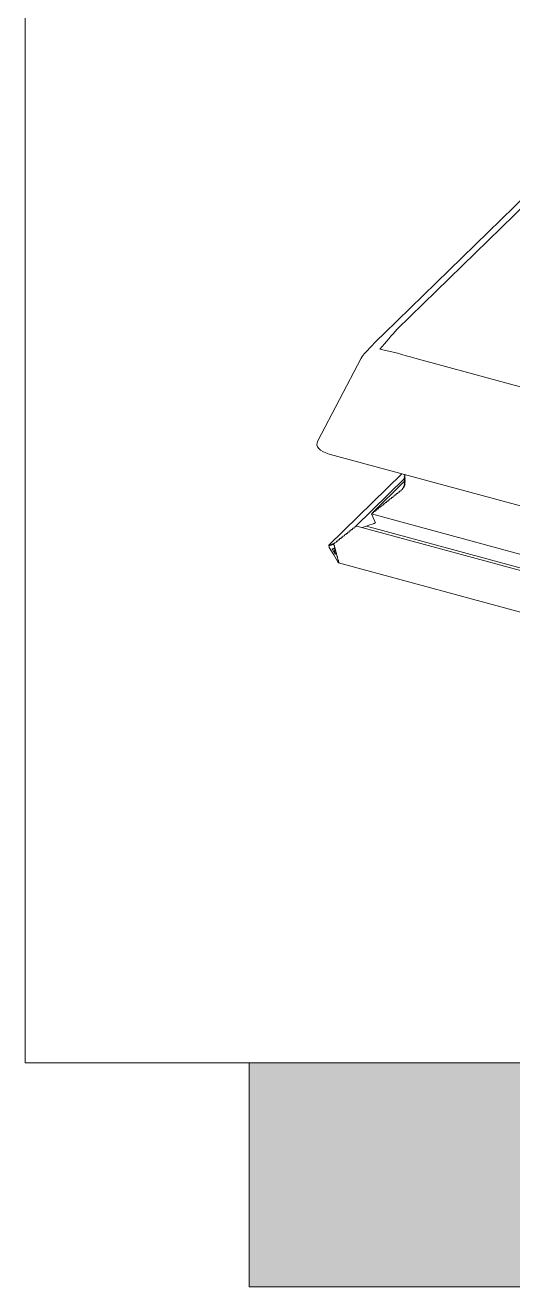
# Model space of a CAD drawing. Header units: millimetres. Extents: x -435 to 27166, y -19117 to 26500.
# Drawn here: x 26012.5 to 26027.73, y 19626.96 to 19666.4 of the extents above; entities that cross this region are included whole.
import ezdxf

# ---------------------------------------------------------------- set-up
doc = ezdxf.new("R2010")
doc.units = ezdxf.units.MM
doc.layers.add('Daglichtkoepel_Bitumen-P1-v1DWG_dwg', color=8, linetype='Continuous', lineweight=13)
doc.layers.add('VELUX_INFO', color=250, linetype='Continuous', lineweight=13)

# ---------------------------------------------------------------- blocks, each defined once
blk = doc.blocks.new('Daglichtkoepel_Bitumen-P1-v1DWG_dwg-3211646-Details Appartement')
at = {"layer": 'VELUX_INFO'}
blk.add_hatch(color=7, dxfattribs=at).paths.add_polyline_path([(53517.8, 36144.2), (53517.8, 37287.2), (53340, 37287.2), (53340, 36322), (50342.8, 36322), (50342.8, 36144.2)])
at = {"layer": 'VELUX_INFO', "color": 10}
for p, q in [((50920.7, 37353.9), (50460.2, 36904.5)), ((50910.4, 37350.7), (50449.9, 36901.2)), ((50431.7, 36881.6), (50397.1, 36815.8)), ((50406.2, 36805.4), (51377, 36541.5)), ((50427.3, 36748.2), (50466.1, 36786.1)), ((50466.1, 36783.8), (50440.3, 36758.5)), ((50466.4, 36788), (50466.5, 36788.1)), ((50466.4, 36786.9), (50466.5, 36786.9)), ((50466.4, 36785.7), (50466.5, 36785.8)), ((50466.4, 36784.6), (50466.5, 36784.6)), ((50466.4, 36783.4), (50466.5, 36783.5)), ((50466.4, 36782.3), (50466.5, 36782.3)), ((50458, 36772.1), (50458.2, 36772.3)), ((50459.2, 36773.1), (50459.5, 36773.3)), ((50460.5, 36774.1), (50460.8, 36774.4)), ((50461.8, 36775.1), (50462.1, 36775.4)), ((50463.1, 36776.2), (50463.4, 36776.4)), ((50464.3, 36777.3), (50464.5, 36777.5)), ((50466, 36780.1), (50465.3, 36779.4)), ((50465.3, 36778.5), (50465.4, 36778.7)), ((50465.9, 36779.8), (50466.1, 36779.9)), ((50466.3, 36781.1), (50466.4, 36781.1)), ((50445.1, 36761.8), (50445.3, 36762.1)), ((50446.4, 36762.9), (50446.6, 36763.1)), ((50447.7, 36763.9), (50447.9, 36764.1)), ((50449, 36764.9), (50449.2, 36765.2)), ((50450.2, 36765.9), (50450.5, 36766.2)), ((50451.5, 36767), (50451.8, 36767.2)), ((50452.8, 36768), (50453.1, 36768.2)), ((50454.1, 36769), (50454.4, 36769.2)), ((50455.4, 36770), (50455.6, 36770.3)), ((50456.7, 36771), (50456.9, 36771.3)), ((50441.2, 36758.8), (50441.5, 36759)), ((50442.5, 36759.8), (50442.8, 36760.1)), ((50443.8, 36760.8), (50444.1, 36761.1)), ((50419.4, 36741.4), (50419.6, 36741.7)), ((50420.6, 36742.4), (50420.9, 36742.7)), ((50421.9, 36743.5), (50422.2, 36743.7)), ((50423.2, 36744.5), (50423.5, 36744.7)), ((50424.5, 36745.5), (50424.8, 36745.8)), ((50425.8, 36746.5), (50426, 36746.8)), ((50427.1, 36747.5), (50427.3, 36747.8)), ((51381.4, 36489.2), (50428.2, 36748.2)), ((50406.5, 36733), (50406.5, 36732.6)), ((50406.9, 36733.2), (50406.9, 36732.7)), ((50407.3, 36733.3), (50407.3, 36732.9)), ((50407.7, 36733.5), (50407.7, 36733.1)), ((50408.1, 36733.6), (50408.1, 36733.2)), ((50408.5, 36733.8), (50408.5, 36733.4)), ((50408.9, 36733.9), (50408.9, 36733.5)), ((50409.3, 36734.1), (50409.3, 36733.7)), ((50409.7, 36734.2), (50409.7, 36733.8)), ((50410, 36733.3), (50410, 36733.7)), ((50410.3, 36732.6), (50410.1, 36733)), ((50410.3, 36734.3), (50410.6, 36734.5)), ((50410.4, 36731.8), (50410.4, 36732.2)), ((50410.7, 36731.2), (50410.5, 36731.5)), ((50411.6, 36735.3), (50411.9, 36735.5)), ((50412.9, 36736.3), (50413.2, 36736.6)), ((50414.2, 36737.3), (50414.5, 36737.6)), ((50415.5, 36738.4), (50415.8, 36738.6)), ((50416.8, 36739.4), (50417, 36739.6)), ((50418.1, 36740.4), (50418.3, 36740.6)), ((50410.8, 36730.3), (50410.8, 36730.7)), ((50411.1, 36729.7), (50410.9, 36730)), ((50411.2, 36728.8), (50411.2, 36729.2)), ((50411.5, 36728.2), (50411.3, 36728.5)), ((50411.6, 36727.3), (50411.6, 36727.7)), ((50411.9, 36726.7), (50411.7, 36727)), ((50412, 36725.9), (50412, 36726.3)), ((50412.3, 36725.2), (50412.1, 36725.6)), ((50412.4, 36724.4), (50412.4, 36724.8)), ((50412.7, 36723.8), (50412.5, 36724.1)), ((50412.8, 36722.9), (50412.8, 36723.3)), ((50413.1, 36722.3), (50412.9, 36722.6)), ((50413.2, 36721.4), (50413.2, 36721.8)), ((50413.5, 36720.8), (50413.3, 36721.1)), ((50413.7, 36719.1), (51374.8, 36457.9))]:
    blk.add_line(p, q, dxfattribs=at)
at = {"layer": 'VELUX_INFO', "flags": 128}
blk.add_lwpolyline([(50165, 37465), (53340, 37465), (53340, 36322), (50165, 36322)], close=True, dxfattribs=at)
blk.add_lwpolyline([(53340, 37287.2), (53517.8, 37287.2), (53517.8, 36144.2), (50342.8, 36144.2), (50342.8, 36322)], dxfattribs=at)
at = {"layer": 'VELUX_INFO', "color": 10, "flags": 128}
for points in [[(51876.9, 36977.7), (51876.1, 36977.3), (51875.6, 36977.7), (51870.7, 36977.8), (51875.6, 36977.7), (51876.1, 36977.3), (51876.9, 36977.7), (51881.8, 36977.6), (51876.9, 36977.7), (51379.1, 36491.8), (50435.7, 36748.2), (50436.5, 36748), (50436.9, 36748.6)], [(50474.1, 36881.4), (51346.7, 36644.3), (51316.1, 36706.3), (50573, 36908.3)], [(50406, 36733.1), (50464, 36789.7), (50406, 36733.1), (50406.1, 36733.1), (50406.1, 36733)], [(50466.4, 36781.3), (50466, 36781.5), (50466.4, 36781.3), (50465.6, 36780.5), (50465.6, 36780.5), (50465.6, 36780.5), (50465.7, 36780.5), (50465.6, 36780.5)], [(50465.8, 36781.7), (50465.8, 36781.7), (50465.8, 36781.7), (50465.8, 36781.7), (50465.8, 36781.7), (50465.8, 36781.7), (50465.9, 36781.7)], [(50465.9, 36788.8), (50466.2, 36789.1), (50466, 36788.8), (50466.2, 36789.1), (50466, 36788.8)], [(50466, 36787.7), (50466.4, 36788), (50466, 36787.7), (50466.5, 36788.2), (50465.9, 36787.7)], [(50466, 36786.5), (50466.4, 36786.9), (50466, 36786.5), (50466.5, 36787), (50465.9, 36786.5)], [(50466, 36785.4), (50466.4, 36785.7), (50466, 36785.4), (50466.5, 36785.9), (50465.9, 36785.3)], [(50466, 36784.2), (50466.4, 36784.6), (50466, 36784.2), (50466.5, 36784.7), (50465.9, 36784.2)], [(50466, 36783.1), (50466.4, 36783.4), (50466, 36783.1), (50466.5, 36783.6), (50465.9, 36783)], [(50466, 36781.9), (50466.4, 36782.3), (50466, 36781.9), (50466.5, 36782.4), (50465.9, 36781.9)], [(50462.2, 36775.9), (50462.1, 36776), (50462.2, 36775.9), (50462.2, 36775.9)], [(50463.4, 36777), (50463.4, 36777), (50463.3, 36777), (50463.5, 36777), (50463.3, 36777), (50463.4, 36777)], [(50465.4, 36779.5), (50465.9, 36779.8), (50465.4, 36779.5), (50466, 36780.1)], [(50465.8, 36780.7), (50466.3, 36781.1), (50465.8, 36780.7), (50466.4, 36781.3), (50465.8, 36780.7)], [(50440.2, 36758), (50439.9, 36757.8), (50439.9, 36757.8), (50439.9, 36757.8), (50442.8, 36751.4)], [(51377.8, 36502.9), (51377.8, 36502.9), (50439.9, 36757.8), (50440.2, 36758)], [(51376.9, 36497.5), (51377.8, 36502.9), (50439.9, 36757.8), (50442.8, 36751.4)], [(50436.9, 36748.6), (50441.9, 36750.3), (50436.9, 36748.6), (50436.5, 36748), (50435.7, 36748.2)], [(50406.5, 36732.6), (50406.4, 36732.6), (50406.2, 36732.9)], [(50406.9, 36732.8), (50406.8, 36732.7), (50406.6, 36733)], [(50407.3, 36732.9), (50407.2, 36732.9), (50407, 36733.2)], [(50407.7, 36733.1), (50407.6, 36733), (50407.4, 36733.4)], [(50408.1, 36733.3), (50408, 36733.2), (50407.8, 36733.5)], [(50408.5, 36733.4), (50408.4, 36733.3), (50408.2, 36733.7)], [(50408.9, 36733.6), (50408.8, 36733.5), (50408.6, 36733.8)], [(50409.3, 36733.7), (50409.2, 36733.6), (50409, 36734)], [(50409.7, 36733.9), (50409.6, 36733.8), (50409.4, 36734.1)], [(50409.9, 36734.1), (50409.9, 36734.2), (50410.3, 36734.3), (50409.9, 36734.2), (50409.8, 36734.3)], [(50406.3, 36731.2), (50409.9, 36725.3), (50413.4, 36719.3)], [(50408.7, 36730.1), (50409.9, 36730.6), (50411, 36726.2)], [(50411, 36725.9), (50409.9, 36727.7), (50408.8, 36729.5)], [(50413.6, 36720.6), (50413.6, 36720.6), (50413.7, 36720.2)]]:
    blk.add_lwpolyline(points, dxfattribs=at)
for points in [[(50466.4, 36788.3), (50466, 36788.5)], [(50466.4, 36787.1), (50466, 36787.3)], [(50466.4, 36786), (50466, 36786.2)], [(50466.4, 36784.8), (50466, 36785)], [(50466.4, 36783.7), (50466, 36783.9)], [(50466.4, 36782.5), (50466, 36782.7)], [(50456.9, 36771.2), (50456.9, 36771.7)], [(50457.3, 36772), (50458, 36772.1)], [(50458.2, 36772.3), (50458.2, 36772.7)], [(50458.6, 36773), (50459.2, 36773.1)], [(50459.5, 36773.3), (50459.5, 36773.7)], [(50459.9, 36774), (50460.5, 36774.1)], [(50460.8, 36774.3), (50460.8, 36774.7)], [(50461.2, 36775), (50461.8, 36775.1)], [(50462.1, 36775.3), (50462.1, 36775.7)], [(50462.5, 36776), (50463.1, 36776.2)], [(50463.4, 36776.4), (50463.3, 36776.8)], [(50463.7, 36777.1), (50464.3, 36777.3)], [(50464.3, 36778.2), (50464.5, 36778.1)], [(50464.5, 36777.5), (50464.4, 36777.9)], [(50464.7, 36778.3), (50465.3, 36778.5)], [(50465.4, 36778.8), (50465.2, 36779.1)], [(50466, 36780), (50465.7, 36780.3)], [(50444.1, 36761), (50444.1, 36761.4)], [(50444.4, 36761.7), (50445.1, 36761.8)], [(50445.3, 36762.1), (50445.3, 36762.5)], [(50445.7, 36762.8), (50446.4, 36762.9)], [(50446.6, 36763.1), (50446.6, 36763.5)], [(50447, 36763.8), (50447.7, 36763.9)], [(50447.9, 36764.1), (50447.9, 36764.5)], [(50448.3, 36764.8), (50449, 36764.9)], [(50449.2, 36765.1), (50449.2, 36765.5)], [(50449.6, 36765.8), (50450.2, 36765.9)], [(50450.5, 36766.1), (50450.5, 36766.5)], [(50450.9, 36766.9), (50451.5, 36767)], [(50451.8, 36767.2), (50451.8, 36767.6)], [(50452.2, 36767.9), (50452.8, 36768)], [(50453.1, 36768.2), (50453.1, 36768.6)], [(50453.5, 36768.9), (50454.1, 36769)], [(50454.4, 36769.2), (50454.4, 36769.6)], [(50454.7, 36769.9), (50455.4, 36770)], [(50455.6, 36770.2), (50455.6, 36770.6)], [(50456, 36770.9), (50456.7, 36771)], [(50440.2, 36758), (50440.2, 36758.4)], [(50440.6, 36758.7), (50441.2, 36758.8)], [(50441.5, 36759), (50441.5, 36759.4)], [(50441.9, 36759.7), (50442.5, 36759.8)], [(50442.8, 36760), (50442.8, 36760.4)], [(50443.2, 36760.7), (50443.8, 36760.8)], [(50418.7, 36741.3), (50419.4, 36741.4)], [(50419.6, 36741.6), (50419.6, 36742)], [(50420, 36742.3), (50420.6, 36742.4)], [(50420.9, 36742.6), (50420.9, 36743.1)], [(50421.3, 36743.4), (50421.9, 36743.5)], [(50422.2, 36743.7), (50422.2, 36744.1)], [(50422.6, 36744.4), (50423.2, 36744.5)], [(50423.5, 36744.7), (50423.5, 36745.1)], [(50423.9, 36745.4), (50424.5, 36745.5)], [(50424.8, 36745.7), (50424.8, 36746.1)], [(50425.1, 36746.4), (50425.8, 36746.5)], [(50426, 36746.7), (50426, 36747.1)], [(50426.4, 36747.4), (50427.1, 36747.5)], [(50427.3, 36747.8), (50427.3, 36748.2)], [(50432.3, 36747.1), (50435.7, 36748.2)], [(50410.6, 36734.5), (50410.6, 36734.9)], [(50411, 36735.2), (50411.6, 36735.3)], [(50411.9, 36735.5), (50411.9, 36735.9)], [(50412.3, 36736.2), (50412.9, 36736.3)], [(50413.2, 36736.5), (50413.2, 36736.9)], [(50413.6, 36737.2), (50414.2, 36737.3)], [(50414.5, 36737.5), (50414.5, 36737.9)], [(50414.8, 36738.3), (50415.5, 36738.4)], [(50415.8, 36738.6), (50415.8, 36739)], [(50416.1, 36739.3), (50416.8, 36739.4)], [(50417, 36739.6), (50417, 36740)], [(50417.4, 36740.3), (50418.1, 36740.4)], [(50418.3, 36740.6), (50418.3, 36741)]]:
    blk.add_lwpolyline(points, close=True, dxfattribs=at)
at = {"layer": 'VELUX_INFO', "color": 10}
for centre, radius, start, end in [((50821.3, 36521.8), 531, 134.3974, 136.7304), ((50448.6, 36872.7), 19.1, 136.6596, 152.2697)]:
    blk.add_arc(centre, radius, start, end, dxfattribs=at)
for centre, major_axis, ratio, start_param, end_param in [((50357.8, 36700), (145, 234.8), 0.12992, 0.599658, 0.722756), ((50357.8, 36700), (243.7, 58.2), 0.7601, 0.902514, 1.025613), ((50417.7, 36814), (21.2, 0.8), 0.465886, 2.878842, 4.118176), ((50466.2, 36788.7), (0.381, 0.099), 0.609236, 2.199364, 3.770161), ((50466.2, 36788.7), (0.381, 0.099), 0.609236, 2.199364, 3.770161), ((50466.2, 36787.5), (0.381, 0.099), 0.609236, 2.199364, 3.770161), ((50466.2, 36787.5), (0.381, 0.099), 0.609236, 2.199364, 3.770161), ((50466.2, 36786.4), (0.381, 0.099), 0.609236, 2.199364, 3.770161), ((50466.2, 36786.4), (0.381, 0.099), 0.609236, 2.199364, 3.770161), ((50466.2, 36785.2), (0.381, 0.099), 0.609236, 2.199364, 3.770161), ((50466.2, 36785.2), (0.381, 0.099), 0.609236, 2.199364, 3.770161), ((50466.2, 36784.1), (0.381, 0.099), 0.609236, 2.199364, 3.770161), ((50466.2, 36784.1), (0.381, 0.099), 0.609236, 2.199364, 3.770161), ((50466.2, 36782.9), (0.381, 0.099), 0.609236, 2.199364, 3.770161), ((50466.2, 36782.9), (0.381, 0.099), 0.609236, 2.199364, 3.770161), ((50466.2, 36781.8), (0.381, 0.099), 0.609236, 2.199364, 2.984762), ((50466.2, 36781.8), (0.381, 0.099), 0.609236, 2.199364, 2.984762), ((50466.3, 36781.7), (0.381, 0.099), 0.609236, 2.879792, 3.665191), ((50466.3, 36781.7), (0.381, 0.099), 0.609236, 2.879792, 3.665191), ((50466.2, 36788.1), (0.254, 0.066), 0.609236, 5.340956, 6.911753), ((50466.2, 36788.1), (0.254, 0.066), 0.609236, 5.340956, 6.911753), ((50466.2, 36787), (0.254, 0.066), 0.609236, 5.340956, 6.911753), ((50466.2, 36787), (0.254, 0.066), 0.609236, 5.340956, 6.911753), ((50466.2, 36785.8), (0.254, 0.066), 0.609236, 5.340956, 6.911753), ((50466.2, 36785.8), (0.254, 0.066), 0.609236, 5.340956, 6.911753), ((50466.2, 36784.7), (0.254, 0.066), 0.609236, 5.340956, 6.911753), ((50466.2, 36784.7), (0.254, 0.066), 0.609236, 5.340956, 6.911753), ((50466.2, 36783.5), (0.254, 0.066), 0.609236, 5.340956, 6.911753), ((50466.2, 36783.5), (0.254, 0.066), 0.609236, 5.340956, 6.911753), ((50466.2, 36782.4), (0.254, 0.066), 0.609236, 5.340956, 6.911753), ((50466.2, 36782.4), (0.254, 0.066), 0.609236, 5.340956, 6.911753), ((50457.3, 36771.7), (0.381, 0.099), 0.609236, 1.413965, 2.984763), ((50457.3, 36771.7), (0.381, 0.099), 0.609236, 1.413965, 2.984763), ((50458, 36772.2), (0.254, 0.066), 0.609236, 4.555558, 6.126354), ((50458, 36772.2), (0.254, 0.066), 0.609236, 4.555558, 6.126354), ((50458.6, 36772.7), (0.381, 0.099), 0.609236, 1.413965, 2.984763), ((50458.6, 36772.7), (0.381, 0.099), 0.609236, 1.413965, 2.984763), ((50459.2, 36773.2), (0.254, 0.066), 0.609236, 4.555558, 6.126354), ((50459.2, 36773.2), (0.254, 0.066), 0.609236, 4.555558, 6.126354), ((50459.9, 36773.8), (0.381, 0.099), 0.609236, 1.413965, 2.984763), ((50459.9, 36773.8), (0.381, 0.099), 0.609236, 1.413965, 2.984763), ((50460.5, 36774.3), (0.254, 0.066), 0.609236, 4.555558, 6.126354), ((50460.5, 36774.3), (0.254, 0.066), 0.609236, 4.555558, 6.126354), ((50461.2, 36774.8), (0.381, 0.099), 0.609236, 1.413965, 2.984763), ((50461.2, 36774.8), (0.381, 0.099), 0.609236, 1.413965, 2.984763), ((50461.8, 36775.3), (0.254, 0.066), 0.609236, 4.555558, 6.126354), ((50461.8, 36775.3), (0.254, 0.066), 0.609236, 4.555558, 6.126354), ((50462.5, 36775.8), (0.381, 0.099), 0.609236, 2.199364, 2.984762), ((50462.5, 36775.8), (0.381, 0.099), 0.609236, 2.199364, 2.984762), ((50462.5, 36775.8), (0.381, 0.099), 0.609236, 1.465855, 2.251253), ((50462.5, 36775.8), (0.381, 0.099), 0.609236, 1.465855, 2.251253), ((50463.1, 36776.3), (0.254, 0.066), 0.609236, 4.607447, 6.178244), ((50463.1, 36776.3), (0.254, 0.066), 0.609236, 4.607447, 6.178244), ((50463.7, 36776.9), (0.381, 0.099), 0.609236, 2.251253, 3.036651), ((50463.7, 36776.9), (0.381, 0.099), 0.609236, 2.251253, 3.036651), ((50463.8, 36776.9), (0.381, 0.099), 0.609236, 1.62299, 2.408388), ((50463.8, 36776.9), (0.381, 0.099), 0.609236, 1.62299, 2.408388), ((50464.3, 36777.5), (0.254, 0.066), 0.609236, 4.764582, 6.335379), ((50464.3, 36777.5), (0.254, 0.066), 0.609236, 4.764582, 6.335379), ((50464.8, 36778), (0.381, 0.099), 0.609236, 2.408388, 3.193786), ((50464.8, 36778), (0.381, 0.099), 0.609236, 2.408388, 3.193786), ((50464.8, 36778.1), (0.381, 0.099), 0.609236, 1.780124, 2.565523), ((50464.8, 36778.1), (0.381, 0.099), 0.609236, 1.780124, 2.565523), ((50465.6, 36779.3), (0.381, 0.099), 0.609236, 1.937259, 2.722658), ((50465.6, 36779.3), (0.381, 0.099), 0.609236, 1.937259, 2.722658), ((50465.6, 36779.3), (0.381, 0.099), 0.609236, 2.565523, 3.350921), ((50465.6, 36779.3), (0.381, 0.099), 0.609236, 2.565523, 3.350921), ((50465.2, 36778.7), (0.254, 0.066), 0.609236, 4.921717, 6.492513), ((50465.2, 36778.7), (0.254, 0.066), 0.609236, 4.921717, 6.492513), ((50466.1, 36780.6), (0.381, 0.099), 0.609236, 2.094394, 2.879792), ((50466.1, 36780.6), (0.381, 0.099), 0.609236, 2.094394, 2.879792), ((50466.1, 36780.5), (0.381, 0.099), 0.609236, 2.722658, 3.508056), ((50466.1, 36780.5), (0.381, 0.099), 0.609236, 2.722658, 3.508056), ((50465.8, 36779.9), (0.254, 0.066), 0.609236, 5.078852, 6.649648), ((50465.8, 36779.9), (0.254, 0.066), 0.609236, 5.078852, 6.649648), ((50466.2, 36781.2), (0.254, 0.066), 0.609236, 5.235987, 6.806783), ((50466.2, 36781.2), (0.254, 0.066), 0.609236, 5.235987, 6.806783), ((50444.4, 36761.5), (0.381, 0.099), 0.609236, 1.413965, 2.984763), ((50444.4, 36761.5), (0.381, 0.099), 0.609236, 1.413965, 2.984763), ((50445.1, 36762), (0.254, 0.066), 0.609236, 4.555558, 6.126354), ((50445.1, 36762), (0.254, 0.066), 0.609236, 4.555558, 6.126354), ((50445.7, 36762.5), (0.381, 0.099), 0.609236, 1.413965, 2.984763), ((50445.7, 36762.5), (0.381, 0.099), 0.609236, 1.413965, 2.984763), ((50446.4, 36763), (0.254, 0.066), 0.609236, 4.555558, 6.126354), ((50446.4, 36763), (0.254, 0.066), 0.609236, 4.555558, 6.126354), ((50447, 36763.5), (0.381, 0.099), 0.609236, 1.413965, 2.984763), ((50447, 36763.5), (0.381, 0.099), 0.609236, 1.413965, 2.984763), ((50447.7, 36764.1), (0.254, 0.066), 0.609236, 4.555558, 6.126354), ((50447.7, 36764.1), (0.254, 0.066), 0.609236, 4.555558, 6.126354), ((50448.3, 36764.6), (0.381, 0.099), 0.609236, 1.413965, 2.984763), ((50448.3, 36764.6), (0.381, 0.099), 0.609236, 1.413965, 2.984763), ((50449, 36765.1), (0.254, 0.066), 0.609236, 4.555558, 6.126354), ((50449, 36765.1), (0.254, 0.066), 0.609236, 4.555558, 6.126354), ((50449.6, 36765.6), (0.381, 0.099), 0.609236, 1.413965, 2.984763), ((50449.6, 36765.6), (0.381, 0.099), 0.609236, 1.413965, 2.984763), ((50450.2, 36766.1), (0.254, 0.066), 0.609236, 4.555558, 6.126354), ((50450.2, 36766.1), (0.254, 0.066), 0.609236, 4.555558, 6.126354), ((50450.9, 36766.6), (0.381, 0.099), 0.609236, 1.413965, 2.984763), ((50450.9, 36766.6), (0.381, 0.099), 0.609236, 1.413965, 2.984763), ((50451.5, 36767.1), (0.254, 0.066), 0.609236, 4.555558, 6.126354), ((50451.5, 36767.1), (0.254, 0.066), 0.609236, 4.555558, 6.126354), ((50452.2, 36767.6), (0.381, 0.099), 0.609236, 1.413965, 2.984763), ((50452.2, 36767.6), (0.381, 0.099), 0.609236, 1.413965, 2.984763), ((50452.8, 36768.1), (0.254, 0.066), 0.609236, 4.555558, 6.126354), ((50452.8, 36768.1), (0.254, 0.066), 0.609236, 4.555558, 6.126354), ((50453.5, 36768.6), (0.381, 0.099), 0.609236, 1.413965, 2.984763), ((50453.5, 36768.6), (0.381, 0.099), 0.609236, 1.413965, 2.984763), ((50454.1, 36769.2), (0.254, 0.066), 0.609236, 4.555558, 6.126354), ((50454.1, 36769.2), (0.254, 0.066), 0.609236, 4.555558, 6.126354), ((50454.7, 36769.7), (0.381, 0.099), 0.609236, 1.413965, 2.984763), ((50454.7, 36769.7), (0.381, 0.099), 0.609236, 1.413965, 2.984763), ((50455.4, 36770.2), (0.254, 0.066), 0.609236, 4.555558, 6.126354), ((50455.4, 36770.2), (0.254, 0.066), 0.609236, 4.555558, 6.126354), ((50456, 36770.7), (0.381, 0.099), 0.609236, 1.413965, 2.984763), ((50456, 36770.7), (0.381, 0.099), 0.609236, 1.413965, 2.984763), ((50456.7, 36771.2), (0.254, 0.066), 0.609236, 4.555558, 6.126354), ((50456.7, 36771.2), (0.254, 0.066), 0.609236, 4.555558, 6.126354), ((50439.9, 36757.9), (0.254, 0.066), 0.609236, 4.555558, 6.126354), ((50439.9, 36757.9), (0.254, 0.066), 0.609236, 4.555558, 6.126354), ((50440.6, 36758.4), (0.381, 0.099), 0.609236, 1.413965, 2.984763), ((50440.6, 36758.4), (0.381, 0.099), 0.609236, 1.413965, 2.984763), ((50441.2, 36758.9), (0.254, 0.066), 0.609236, 4.555558, 6.126354), ((50441.2, 36758.9), (0.254, 0.066), 0.609236, 4.555558, 6.126354), ((50441.9, 36759.5), (0.381, 0.099), 0.609236, 1.413965, 2.984763), ((50441.9, 36759.5), (0.381, 0.099), 0.609236, 1.413965, 2.984763), ((50441.6, 36751), (1.27, 0.33), 0.609236, 4.817358, 6.388154), ((50441.6, 36751), (1.27, 0.33), 0.609236, 4.817358, 6.388154), ((50442.5, 36760), (0.254, 0.066), 0.609236, 4.555558, 6.126354), ((50442.5, 36760), (0.254, 0.066), 0.609236, 4.555558, 6.126354), ((50443.2, 36760.5), (0.381, 0.099), 0.609236, 1.413965, 2.984763), ((50443.2, 36760.5), (0.381, 0.099), 0.609236, 1.413965, 2.984763), ((50443.8, 36761), (0.254, 0.066), 0.609236, 4.555558, 6.126354), ((50443.8, 36761), (0.254, 0.066), 0.609236, 4.555558, 6.126354), ((50419.4, 36741.6), (0.254, 0.066), 0.609236, 4.555558, 6.126354), ((50419.4, 36741.6), (0.254, 0.066), 0.609236, 4.555558, 6.126354), ((50420, 36742.1), (0.381, 0.099), 0.609236, 1.413965, 2.984763), ((50420, 36742.1), (0.381, 0.099), 0.609236, 1.413965, 2.984763), ((50420.6, 36742.6), (0.254, 0.066), 0.609236, 4.555558, 6.126354), ((50420.6, 36742.6), (0.254, 0.066), 0.609236, 4.555558, 6.126354), ((50421.3, 36743.1), (0.381, 0.099), 0.609236, 1.413965, 2.984763), ((50421.3, 36743.1), (0.381, 0.099), 0.609236, 1.413965, 2.984763), ((50421.9, 36743.6), (0.254, 0.066), 0.609236, 4.555558, 6.126354), ((50421.9, 36743.6), (0.254, 0.066), 0.609236, 4.555558, 6.126354), ((50422.6, 36744.1), (0.381, 0.099), 0.609236, 1.413965, 2.984763), ((50422.6, 36744.1), (0.381, 0.099), 0.609236, 1.413965, 2.984763), ((50423.2, 36744.6), (0.254, 0.066), 0.609236, 4.555558, 6.126354), ((50423.2, 36744.6), (0.254, 0.066), 0.609236, 4.555558, 6.126354), ((50423.9, 36745.2), (0.381, 0.099), 0.609236, 1.413965, 2.984763), ((50423.9, 36745.2), (0.381, 0.099), 0.609236, 1.413965, 2.984763), ((50424.5, 36745.7), (0.254, 0.066), 0.609236, 4.555558, 6.126354), ((50424.5, 36745.7), (0.254, 0.066), 0.609236, 4.555558, 6.126354), ((50425.1, 36746.2), (0.381, 0.099), 0.609236, 1.413965, 2.984763), ((50425.1, 36746.2), (0.381, 0.099), 0.609236, 1.413965, 2.984763), ((50425.8, 36746.7), (0.254, 0.066), 0.609236, 4.555558, 6.126354), ((50425.8, 36746.7), (0.254, 0.066), 0.609236, 4.555558, 6.126354), ((50426.4, 36747.2), (0.381, 0.099), 0.609236, 1.413965, 2.984763), ((50426.4, 36747.2), (0.381, 0.099), 0.609236, 1.413965, 2.984763), ((50427.1, 36747.7), (0.254, 0.066), 0.609236, 4.555558, 6.126354), ((50427.1, 36747.7), (0.254, 0.066), 0.609236, 4.555558, 6.126354), ((50427.5, 36747.4), (1.27, 0.33), 0.609236, 0.817209, 1.511983), ((50427.5, 36747.4), (1.27, 0.33), 0.609236, 0.817209, 1.511983), ((50427.7, 36748.2), (0.381, 0.099), 0.609236, 2.774551, 2.984763), ((50427.7, 36748.2), (0.381, 0.099), 0.609236, 2.774551, 2.984763), ((50406.3, 36732.1), (-0.27, 1.05), 0.276616, 0.031811, 2.388006), ((50406.2, 36732.6), (-0.082, 0.315), 0.276616, 5.529598, 6.314996), ((50406.4, 36732.7), (-0.054, 0.21), 0.276616, 2.388006, 3.958802), ((50406.6, 36732.8), (-0.082, 0.315), 0.276616, 5.529598, 7.100396), ((50406.8, 36732.9), (-0.054, 0.21), 0.276616, 2.388006, 3.958802), ((50407, 36733), (-0.082, 0.315), 0.276616, 5.529598, 7.100396), ((50407.2, 36733), (-0.054, 0.21), 0.276616, 2.388006, 3.958802), ((50407.4, 36733.1), (-0.082, 0.315), 0.276616, 5.529598, 7.100396), ((50407.6, 36733.2), (-0.054, 0.21), 0.276616, 2.388006, 3.958802), ((50407.8, 36733.3), (-0.082, 0.315), 0.276616, 5.529598, 7.100396), ((50408, 36733.3), (-0.054, 0.21), 0.276616, 2.388006, 3.958802), ((50408.2, 36733.4), (-0.082, 0.315), 0.276616, 5.529598, 7.100396), ((50408.4, 36733.5), (-0.054, 0.21), 0.276616, 2.388006, 3.958802), ((50408.6, 36733.6), (-0.082, 0.315), 0.276616, 5.529598, 7.100396), ((50408.8, 36733.6), (-0.054, 0.21), 0.276616, 2.388006, 3.958802), ((50409, 36733.7), (-0.082, 0.315), 0.276616, 5.529598, 7.100396), ((50409.2, 36733.8), (-0.054, 0.21), 0.276616, 2.388006, 3.958802), ((50409.4, 36733.9), (-0.082, 0.315), 0.276616, 5.529598, 7.100396), ((50409.6, 36734), (-0.054, 0.21), 0.276616, 2.388006, 3.958802), ((50409.8, 36734), (-0.082, 0.315), 0.276616, 5.529598, 7.100396), ((50409.9, 36733.9), (-0.082, 0.315), 0.276616, 3.958801, 5.529598), ((50410.1, 36733.1), (-0.054, 0.21), 0.276616, 0.817209, 2.388006), ((50410.3, 36734.4), (0.254, 0.066), 0.609236, 4.555558, 6.126354), ((50410.3, 36734.4), (0.254, 0.066), 0.609236, 4.555558, 6.126354), ((50410.3, 36732.4), (-0.082, 0.315), 0.276616, 3.958801, 5.529598), ((50410.5, 36731.6), (-0.054, 0.21), 0.276616, 0.817209, 2.388006), ((50411, 36734.9), (0.381, 0.099), 0.609236, 1.413965, 2.984763), ((50411, 36734.9), (0.381, 0.099), 0.609236, 1.413965, 2.984763), ((50411.6, 36735.5), (0.254, 0.066), 0.609236, 4.555558, 6.126354), ((50411.6, 36735.5), (0.254, 0.066), 0.609236, 4.555558, 6.126354), ((50412.3, 36736), (0.381, 0.099), 0.609236, 1.413965, 2.984763), ((50412.3, 36736), (0.381, 0.099), 0.609236, 1.413965, 2.984763), ((50412.9, 36736.5), (0.254, 0.066), 0.609236, 4.555558, 6.126354), ((50412.9, 36736.5), (0.254, 0.066), 0.609236, 4.555558, 6.126354), ((50413.6, 36737), (0.381, 0.099), 0.609236, 1.413965, 2.984763), ((50413.6, 36737), (0.381, 0.099), 0.609236, 1.413965, 2.984763), ((50414.2, 36737.5), (0.254, 0.066), 0.609236, 4.555558, 6.126354), ((50414.2, 36737.5), (0.254, 0.066), 0.609236, 4.555558, 6.126354), ((50414.8, 36738), (0.381, 0.099), 0.609236, 1.413965, 2.984763), ((50414.8, 36738), (0.381, 0.099), 0.609236, 1.413965, 2.984763), ((50415.5, 36738.5), (0.254, 0.066), 0.609236, 4.555558, 6.126354), ((50415.5, 36738.5), (0.254, 0.066), 0.609236, 4.555558, 6.126354), ((50416.1, 36739), (0.381, 0.099), 0.609236, 1.413965, 2.984763), ((50416.1, 36739), (0.381, 0.099), 0.609236, 1.413965, 2.984763), ((50416.8, 36739.5), (0.254, 0.066), 0.609236, 4.555558, 6.126354), ((50416.8, 36739.5), (0.254, 0.066), 0.609236, 4.555558, 6.126354), ((50417.4, 36740.1), (0.381, 0.099), 0.609236, 1.413965, 2.984763), ((50417.4, 36740.1), (0.381, 0.099), 0.609236, 1.413965, 2.984763), ((50418.1, 36740.6), (0.254, 0.066), 0.609236, 4.555558, 6.126354), ((50418.1, 36740.6), (0.254, 0.066), 0.609236, 4.555558, 6.126354), ((50418.7, 36741.1), (0.381, 0.099), 0.609236, 1.413965, 2.984763), ((50418.7, 36741.1), (0.381, 0.099), 0.609236, 1.413965, 2.984763), ((50408.8, 36729.8), (-0.082, 0.315), 0.276616, 0.031811, 2.388006), ((50410.7, 36730.9), (-0.082, 0.315), 0.276616, 3.958801, 5.529598), ((50410.9, 36730.2), (-0.054, 0.21), 0.276616, 0.817209, 2.388006), ((50411, 36726.2), (-0.082, 0.315), 0.276616, 2.388006, 4.7442), ((50411.1, 36729.4), (-0.082, 0.315), 0.276616, 3.958801, 5.529598), ((50411.3, 36728.7), (-0.054, 0.21), 0.276616, 0.817209, 2.388006), ((50411.5, 36727.9), (-0.082, 0.315), 0.276616, 3.958801, 5.529598), ((50411.7, 36727.2), (-0.054, 0.21), 0.276616, 0.817209, 2.388006), ((50411.9, 36726.5), (-0.082, 0.315), 0.276616, 3.958801, 5.529598), ((50412.1, 36725.7), (-0.054, 0.21), 0.276616, 0.817209, 2.388006), ((50412.3, 36725), (-0.082, 0.315), 0.276616, 3.958801, 5.529598), ((50412.5, 36724.2), (-0.054, 0.21), 0.276616, 0.817209, 2.388006), ((50412.7, 36723.5), (-0.082, 0.315), 0.276616, 3.958801, 5.529598), ((50412.9, 36722.8), (-0.054, 0.21), 0.276616, 0.817209, 2.388006), ((50413.1, 36722), (-0.082, 0.315), 0.276616, 3.958801, 5.529598), ((50413.3, 36721.3), (-0.054, 0.21), 0.276616, 0.817209, 2.388006), ((50413.4, 36720.1), (-0.27, 1.05), 0.276616, 2.388006, 4.7442), ((50413.5, 36720.6), (-0.082, 0.315), 0.276616, 4.7442, 5.529598)]:
    blk.add_ellipse(centre, major_axis=major_axis, ratio=ratio, start_param=start_param, end_param=end_param, dxfattribs=at)

msp = doc.modelspace()

# ---------------------------------------------------------------- block references
at = {"layer": 'Daglichtkoepel_Bitumen-P1-v1DWG_dwg', "color": 250, "xscale": 0.0393700796202811, "yscale": 0.0393700796202811, "zscale": 0.0393700796202811}
msp.add_blockref('Daglichtkoepel_Bitumen-P1-v1DWG_dwg-3211646-Details Appartement', (24037.5, 18203.96), dxfattribs=at)

doc.saveas('drawing.dxf')
